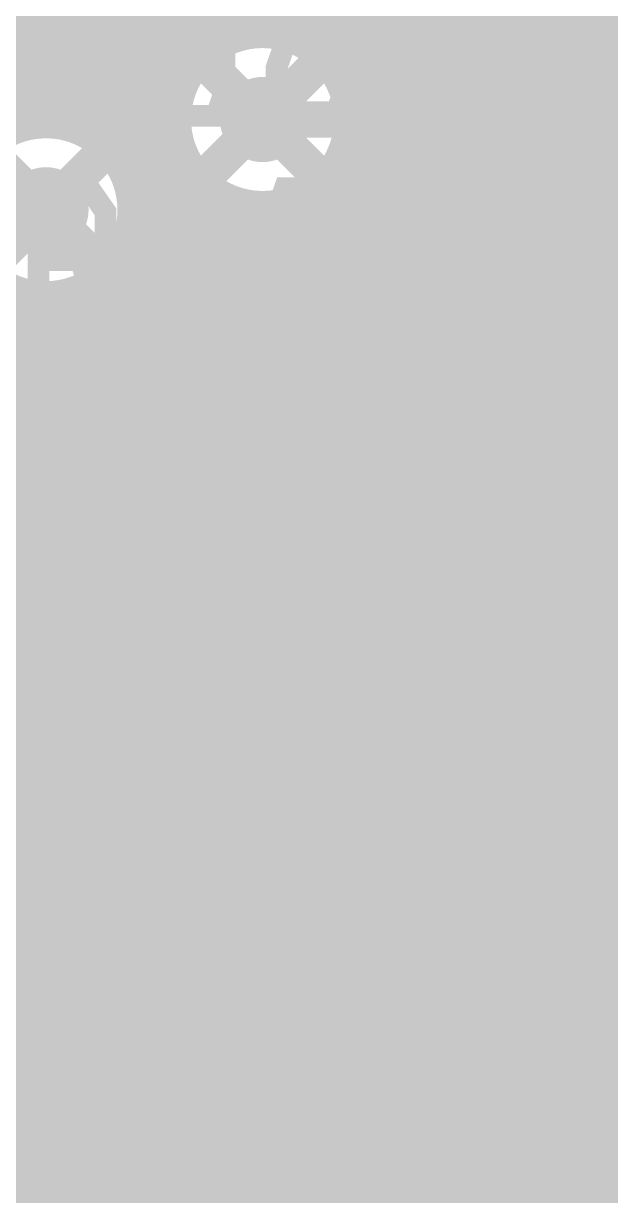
# Model space of a CAD drawing. Extents: x -3 to 92, y -53 to 125.
# Drawn here: x 4.92 to 9.05, y 31.16 to 39.41 of the extents above; entities that cross this region are included whole.
import ezdxf

# ---------------------------------------------------------------- set-up
doc = ezdxf.new("R2010")
doc.units = 0
doc.header["$MEASUREMENT"] = 0
doc.layers.get('0').update_dxf_attribs({"linetype": 'CONTINUOUS'})
for name, color, linetype in [('23-325-0_AST', 7, 'CONTINUOUS'), ('23-325-0_BOT', 7, 'CONTINUOUS'), ('23-325-0_DRD', 2, 'CONTINUOUS'), ('23-325-0_IN1', 4, 'CONTINUOUS'), ('23-325-0_IN2', 3, 'CONTINUOUS'), ('23-325-0_SMT', 10, 'CONTINUOUS'), ('23-325-0_SPT', 14, 'CONTINUOUS'), ('23-325-0_SST', 9, 'CONTINUOUS'), ('23-325-0_TOP', 12, 'CONTINUOUS'), ('THRUHOLE_TAP', 8, 'CONTINUOUS')]:
    doc.layers.add(name, color=color, linetype=linetype)

# ---------------------------------------------------------------- blocks, each defined once
blk = doc.blocks.new('ROUND_68')
at = {"const_width": 0.29972}
blk.add_lwpolyline([(-0.14986, 0, 1), (0.14986, 0, 1)], format="xyb", close=True, dxfattribs=at)
blk = doc.blocks.new('ROUND_78')
at = {"const_width": 0.29972}
blk.add_lwpolyline([(-0.14986, 0, 1), (0.14986, 0, 1)], format="xyb", close=True, dxfattribs=at)
blk = doc.blocks.new('RECTANGLE_7')
blk.add_solid([(0.4064, 0.4826), (0.4064, -0.4826), (-0.4064, 0.4826), (-0.4064, -0.4826)])
blk = doc.blocks.new('ROUND_84')
at = {"const_width": 0.10033}
blk.add_lwpolyline([(-0.050164, 0, 1), (0.050164, 0, 1)], format="xyb", close=True, dxfattribs=at)

msp = doc.modelspace()

# ---------------------------------------------------------------- linework, layer by layer
at = {"layer": '23-325-0_AST', "const_width": 0.1524}
for points in [[(7.4295, 37.9095), (10.3505, 37.9095), (10.3505, 39.5478), (7.4295, 39.5478), (7.4295, 37.9095)], [(7.8105, 38.78326), (8.1661, 38.78326), (8.28548, 38.9509), (8.28548, 39.12108), (8.1661, 39.29126), (7.8105, 39.29126), (7.8105, 38.27526)], [(8.6487, 38.4429), (8.70966, 38.27526), (9.06526, 38.27526), (9.12368, 38.4429), (9.12368, 38.78326), (9.0043, 38.9509), (8.6487, 38.9509), (8.6487, 39.29126), (9.12368, 39.29126)], [(8.10768, 38.78326), (8.28548, 38.27526)], [(7.4295, 36.0045), (10.3505, 36.0045), (10.3505, 37.6428), (7.4295, 37.6428), (7.4295, 36.0045)], [(7.8105, 36.87826), (8.1661, 36.87826), (8.28548, 37.0459), (8.28548, 37.21608), (8.1661, 37.38626), (7.8105, 37.38626), (7.8105, 36.37026)], [(9.12368, 36.70808), (8.6487, 36.70808), (8.88746, 37.38626), (9.0043, 37.38626), (9.0043, 36.37026)], [(8.10768, 36.87826), (8.28548, 36.37026)], [(3.6195, 34.0995), (6.5405, 34.0995), (6.5405, 35.7378), (3.6195, 35.7378), (3.6195, 34.0995)], [(7.4295, 34.0995), (10.3505, 34.0995), (10.3505, 35.7378), (7.4295, 35.7378), (7.4295, 34.0995)], [(5.31368, 34.80308), (4.8387, 34.80308), (5.07746, 35.48126), (5.1943, 35.48126), (5.1943, 34.46526)], [(6.15188, 34.80308), (5.6769, 34.80308), (5.91566, 35.48126), (6.0325, 35.48126), (6.0325, 34.46526)], [(7.8105, 34.97326), (8.1661, 34.97326), (8.28548, 35.1409), (8.28548, 35.31108), (8.1661, 35.48126), (7.8105, 35.48126), (7.8105, 34.46526)], [(8.6487, 34.6329), (8.70966, 34.46526), (9.06526, 34.46526), (9.12368, 34.6329), (9.12368, 34.97326), (9.0043, 35.1409), (8.6487, 35.1409), (8.6487, 35.48126), (9.12368, 35.48126)], [(8.10768, 34.97326), (8.28548, 34.46526)], [(10.3505, 33.8455), (7.4295, 33.8455), (7.4295, 32.2072), (10.3505, 32.2072), (10.3505, 33.8455)], [(3.6195, 32.1945), (6.5405, 32.1945), (6.5405, 33.8328), (3.6195, 33.8328), (3.6195, 32.1945)], [(5.31368, 32.89808), (4.8387, 32.89808), (5.07746, 33.57626), (5.1943, 33.57626), (5.1943, 32.56026)], [(5.8547, 32.56026), (5.73786, 32.7279), (5.6769, 32.89808), (5.6769, 33.2359), (5.73786, 33.40608), (5.8547, 33.57626), (5.97408, 33.57626), (6.09346, 33.40608), (6.15188, 33.2359), (6.15188, 32.89808), (6.09346, 32.7279), (5.97408, 32.56026), (5.8547, 32.56026)], [(8.27532, 32.71774), (8.21436, 32.54756), (7.85876, 32.54756), (7.80034, 32.71774), (7.80034, 33.39592), (7.85876, 33.56356), (8.21436, 33.56356), (8.27532, 33.39592)], [(9.11352, 32.54756), (8.63854, 32.54756), (9.11352, 33.22574), (9.11352, 33.39592), (9.05256, 33.56356), (8.69696, 33.56356), (8.63854, 33.39592)]]:
    msp.add_lwpolyline(points, dxfattribs=at)
at = {"layer": '23-325-0_BOT', "const_width": 0.254}
for points in [[(5.969, 83.566), (5.969, 35.306), (2.413, 31.75), (2.413, 29.845)], [(8.89, 27.94), (8.89, 69.088), (7.366, 70.612), (7.366, 82.677)], [(-0.381, 71.247), (-0.381, 69.342), (1.651, 67.31), (1.651, 46.736), (2.794, 45.593), (2.794, 40.386), (5.08, 38.1)], [(6.604, 38.735), (8.001, 40.132), (8.001, 41.148)], [(8.4328, 39.98214), (8.4328, 28.3718)], [(8.32358, 39.80942), (7.23392, 38.71722)], [(8.3312, 39.8145), (8.3312, 28.22956)], [(8.1026, 39.5859), (8.1026, -4.572)], [(8.4328, 39.3192), (7.83336, 39.3192)], [(7.874, 39.3573), (7.874, -4.572)], [(8.4328, 39.0906), (7.60476, 39.0906)], [(7.6454, 39.1287), (7.6454, -4.572)], [(7.4168, 38.9001), (7.4168, -4.572)], [(8.4328, 38.862), (7.37616, 38.862)], [(8.4328, 38.6334), (7.2263, 38.6334)], [(7.1882, 38.49878), (7.1882, -4.572)], [(8.4328, 38.4048), (7.13994, 38.4048)], [(8.4328, 38.1762), (6.89356, 38.1762)], [(6.9596, 38.2143), (6.9596, -4.572)], [(6.4262, 38.13048), (6.4262, 35.306)], [(6.5024, 38.1127), (6.5024, -4.572)], [(6.731, 38.11778), (6.731, -4.572)], [(8.4328, 37.9476), (6.4262, 37.9476)], [(8.4328, 37.719), (6.4262, 37.719)], [(5.5118, 37.64026), (5.5118, 35.49396)], [(5.3594, 37.53612), (5.3594, 35.34156)], [(4.91998, 37.4904), (-0.4953, 37.4904)], [(4.9022, 37.49548), (4.9022, 34.88436)], [(5.1308, 37.47262), (5.1308, 35.11296)], [(5.5118, 37.4904), (5.23748, 37.4904)], [(8.4328, 37.4904), (6.4262, 37.4904)], [(5.5118, 37.2618), (-0.4953, 37.2618)], [(8.4328, 37.2618), (6.4262, 37.2618)], [(5.5118, 37.0332), (-0.4953, 37.0332)], [(8.4328, 37.0332), (6.4262, 37.0332)], [(5.5118, 36.8046), (-0.4953, 36.8046)], [(8.4328, 36.8046), (6.4262, 36.8046)], [(5.5118, 36.576), (-0.4953, 36.576)], [(8.4328, 36.576), (6.4262, 36.576)], [(5.5118, 36.3474), (-0.4953, 36.3474)], [(8.4328, 36.3474), (6.4262, 36.3474)], [(5.5118, 36.1188), (-0.4953, 36.1188)], [(8.4328, 36.1188), (6.4262, 36.1188)], [(5.5118, 35.8902), (-0.4953, 35.8902)], [(8.4328, 35.8902), (6.4262, 35.8902)], [(5.5118, 35.6616), (-0.4953, 35.6616)], [(8.4328, 35.6616), (6.4262, 35.6616)], [(5.5118, 35.49396), (2.09296, 32.07766)], [(5.4483, 35.433), (-0.4953, 35.433)], [(8.4328, 35.433), (6.4262, 35.433)], [(5.2197, 35.2044), (-0.4953, 35.2044)], [(8.4328, 35.2044), (6.4135, 35.2044)], [(4.9911, 34.9758), (-0.4953, 34.9758)], [(6.29158, 34.98342), (2.8702, 31.5595)], [(6.2738, 34.9631), (6.2738, -4.572)], [(8.4328, 34.9758), (6.28396, 34.9758)], [(6.0452, 34.7345), (6.0452, -4.572)], [(8.4328, 34.7472), (6.05536, 34.7472)], [(5.8166, 34.5059), (5.8166, -4.572)], [(8.4328, 34.5186), (5.82676, 34.5186)], [(8.4328, 34.29), (5.59816, 34.29)], [(5.588, 34.2773), (5.588, -4.572)], [(5.3594, 34.0487), (5.3594, -4.572)], [(8.4328, 34.0614), (5.36956, 34.0614)], [(5.1308, 33.8201), (5.1308, -4.572)], [(8.4328, 33.8328), (5.14096, 33.8328)], [(4.9022, 33.5915), (4.9022, 0.9906)], [(8.4328, 33.6042), (4.91236, 33.6042)], [(8.4328, 33.3756), (4.68376, 33.3756)], [(8.4328, 33.147), (4.45516, 33.147)], [(8.4328, 32.9184), (4.22656, 32.9184)], [(8.4328, 32.6898), (3.99796, 32.6898)], [(8.4328, 32.4612), (3.76936, 32.4612)], [(8.4328, 32.2326), (3.54076, 32.2326)], [(8.4328, 32.004), (3.31216, 32.004)], [(8.4328, 31.7754), (3.08356, 31.7754)], [(8.4328, 31.5468), (2.8702, 31.5468)], [(8.4328, 31.3182), (2.8702, 31.3182)], [(8.4328, 31.0896), (2.8702, 31.0896)]]:
    msp.add_lwpolyline(points, dxfattribs=at)
for points in [[(6.604, 38.10508, 0.4059719), (7.23392, 38.71722)], [(4.45008, 38.08222, 0.4059727), (5.08, 37.47008)], [(6.4262, 38.13048, 0.071635), (6.604, 38.10488)], [(5.08, 37.47008, 0.1907823), (5.51125, 37.64084)], [(6.29158, 34.98342, 0.1989124), (6.4252, 35.306)]]:
    msp.add_lwpolyline(points, format="xyb", dxfattribs=at)
at = {"layer": '23-325-0_DRD', "const_width": 0.254}
for points in [[(7.239, 39.37), (5.969, 38.1)], [(7.239, 38.1), (5.969, 39.37)], [(5.715, 38.735), (4.445, 37.465)], [(5.715, 37.465), (4.445, 38.735)], [(7.62, 35.56), (6.35, 34.29)], [(7.62, 34.29), (6.35, 35.56)], [(7.62, 35.56), (6.35, 34.29)], [(7.62, 34.29), (6.35, 35.56)], [(7.62, 35.56), (6.35, 34.29)], [(7.62, 34.29), (6.35, 35.56)], [(7.62, 33.655), (6.35, 32.385)], [(7.62, 32.385), (6.35, 33.655)]]:
    msp.add_lwpolyline(points, dxfattribs=at)
at = {"layer": '23-325-0_IN1', "const_width": 0.254}
for points in [[(6.2738, 83.01482), (6.2738, 39.27094)], [(5.8166, 82.95386), (5.8166, -4.572)], [(6.0452, 82.94116), (6.0452, 39.02456)], [(9.017, 75.95108), (9.017, 28.55722)], [(6.5024, 64.9986), (6.5024, 39.3573)], [(6.731, 64.82842), (6.731, 39.35222)], [(7.1882, 64.8081), (7.1882, 38.97122)], [(6.9596, 64.77508), (6.9596, 39.2557)], [(8.7884, 56.75376), (8.7884, 28.5623)], [(5.588, 52.06746), (5.588, 38.47084)], [(4.9022, 51.95062), (4.9022, 38.70452)], [(5.1308, 51.89728), (5.1308, 38.72738)], [(5.3594, 51.9303), (5.3594, 38.66388)], [(7.4168, 40.91178), (7.4168, -4.572)], [(8.5598, 40.8559), (8.5598, 28.47594)], [(7.6454, 40.6273), (7.6454, -4.572)], [(8.3312, 40.61206), (8.3312, 28.22956)], [(7.874, 40.53078), (7.874, -4.572)], [(8.1026, 40.5257), (8.1026, -4.572)], [(6.36778, 39.3192), (-2.413, 39.3192)], [(10.80262, 39.3192), (6.84022, 39.3192)], [(6.0833, 39.0906), (-0.7366, 39.0906)], [(10.86612, 39.0906), (7.1247, 39.0906)], [(5.98678, 38.862), (-0.56642, 38.862)], [(11.05662, 38.862), (7.22122, 38.862)], [(5.9817, 38.6334), (5.41528, 38.6334)], [(17.92986, 38.6334), (7.2263, 38.6334)], [(7.1882, 38.49878), (7.1882, -4.572)], [(6.06806, 38.4048), (5.63118, 38.4048)], [(6.0452, 38.4429), (6.0452, -4.572)], [(17.91716, 38.4048), (7.13994, 38.4048)], [(6.3119, 38.1762), (5.70484, 38.1762)], [(6.2738, 38.19906), (6.2738, -4.572)], [(17.99082, 38.1762), (6.89356, 38.1762)], [(6.9596, 38.2143), (6.9596, -4.572)], [(6.5024, 38.1127), (6.5024, -4.572)], [(6.731, 38.11778), (6.731, -4.572)], [(16.7386, 37.9476), (5.6896, 37.9476)], [(16.56842, 37.719), (5.58038, 37.719)], [(5.588, 37.72662), (5.588, -4.572)], [(5.3594, 37.53612), (5.3594, -4.572)], [(4.91998, 37.4904), (-2.413, 37.4904)], [(4.9022, 37.49548), (4.9022, -4.572)], [(5.1308, 37.47262), (5.1308, -4.572)], [(16.51508, 37.4904), (5.23748, 37.4904)], [(16.5481, 37.2618), (-2.413, 37.2618)], [(16.68526, 37.0332), (-2.413, 37.0332)], [(31.5468, 36.8046), (-2.413, 36.8046)], [(16.89862, 36.576), (-2.413, 36.576)], [(16.70812, 36.3474), (-2.413, 36.3474)], [(16.64462, 36.1188), (-1.8669, 36.1188)], [(16.66748, 35.8902), (-1.62306, 35.8902)], [(16.7894, 35.6616), (-1.5367, 35.6616)], [(31.5468, 35.433), (-1.54178, 35.433)], [(31.5468, 35.2044), (-1.6383, 35.2044)], [(31.5468, 34.9758), (-1.92278, 34.9758)], [(27.90698, 34.7472), (-2.413, 34.7472)], [(27.56408, 34.5186), (-2.413, 34.5186)], [(27.45486, 34.29), (-2.413, 34.29)], [(24.04618, 34.0614), (-2.413, 34.0614)], [(23.70328, 33.8328), (-2.413, 33.8328)], [(23.59406, 33.6042), (-2.413, 33.6042)], [(23.58136, 33.3756), (-2.413, 33.3756)], [(23.65502, 33.147), (-2.413, 33.147)], [(23.87092, 32.9184), (-1.1684, 32.9184)], [(31.5468, 32.6898), (-1.04648, 32.6898)], [(31.5468, 32.4612), (-1.02362, 32.4612)], [(31.5468, 32.2326), (-1.08712, 32.2326)], [(28.20162, 32.004), (-1.27762, 32.004)], [(28.01112, 31.7754), (-2.413, 31.7754)], [(27.94762, 31.5468), (-2.413, 31.5468)], [(27.97048, 31.3182), (-2.413, 31.3182)], [(28.0924, 31.0896), (-2.413, 31.0896)]]:
    msp.add_lwpolyline(points, dxfattribs=at)
for points in [[(6.604, 39.36492, 0.4142136), (5.97408, 38.735)], [(7.23392, 38.735, 0.4142136), (6.604, 39.36492)], [(5.97408, 38.735, 0.4142136), (6.604, 38.10508)], [(6.604, 38.10508, 0.4142136), (7.23392, 38.735)], [(5.08, 38.72992, 0.4142136), (4.45008, 38.1)], [(5.70992, 38.1, 0.4142136), (5.08, 38.72992)], [(4.45008, 38.1, 0.4142136), (5.08, 37.47008)], [(5.08, 37.47008, 0.4142136), (5.70992, 38.1)]]:
    msp.add_lwpolyline(points, format="xyb", dxfattribs=at)
at = {"layer": '23-325-0_SST', "const_width": 0.1524}
for points in [[(5.02666, 39.2684), (5.38226, 39.2684), (5.4991, 39.43858), (5.4991, 39.60876), (5.38226, 39.7764), (5.02666, 39.7764), (5.02666, 38.7604)], [(5.86486, 38.93058), (5.92328, 38.7604), (6.27888, 38.7604), (6.3373, 38.93058), (6.3373, 39.2684), (6.22046, 39.43858), (5.86486, 39.43858), (5.86486, 39.7764), (6.3373, 39.7764)], [(7.11708, 39.2684), (7.1755, 39.43858), (7.1755, 39.60876), (7.11708, 39.7764), (6.76148, 39.7764), (6.70306, 39.60876), (6.70306, 39.43858), (6.76148, 39.2684), (7.11708, 39.2684), (7.1755, 39.10076), (7.1755, 38.93058), (7.11708, 38.7604), (6.76148, 38.7604), (6.70306, 38.93058), (6.70306, 39.10076), (6.76148, 39.2684)], [(7.4295, 37.9095), (10.3505, 37.9095), (10.3505, 39.5478), (7.4295, 39.5478), (7.4295, 37.9095)], [(5.3213, 39.2684), (5.4991, 38.7604)], [(5.02666, 37.7444), (5.38226, 37.7444), (5.4991, 37.91458), (5.4991, 38.08476), (5.38226, 38.2524), (5.02666, 38.2524), (5.02666, 37.2364)], [(6.3373, 37.57676), (5.86486, 37.57676), (6.10108, 38.2524), (6.22046, 38.2524), (6.22046, 37.2364)], [(7.11708, 37.7444), (6.76148, 37.7444), (6.70306, 37.91458), (6.70306, 38.08476), (6.76148, 38.2524), (7.11708, 38.2524), (7.1755, 38.08476), (7.1755, 37.91458), (6.93928, 37.2364)], [(5.3213, 37.7444), (5.4991, 37.2364)], [(7.4295, 36.0045), (10.3505, 36.0045), (10.3505, 37.6428), (7.4295, 37.6428), (7.4295, 36.0045)], [(5.4483, 36.30676), (4.97586, 36.30676), (5.21208, 36.9824), (5.33146, 36.9824), (5.33146, 35.9664)], [(6.2865, 36.30676), (5.81406, 36.30676), (6.05028, 36.9824), (6.16966, 36.9824), (6.16966, 35.9664)], [(7.46506, 36.23056), (7.46506, 35.75558), (6.78688, 36.23056), (6.6167, 36.23056), (6.44906, 36.1696), (6.44906, 35.814), (6.6167, 35.75558)], [(3.6195, 34.0995), (6.5405, 34.0995), (6.5405, 35.7378), (3.6195, 35.7378), (3.6195, 34.0995)], [(7.4295, 34.0995), (10.3505, 34.0995), (10.3505, 35.7378), (7.4295, 35.7378), (7.4295, 34.0995)], [(7.29488, 34.91738), (7.46506, 34.9758), (7.46506, 35.3314), (7.29488, 35.39236), (6.95706, 35.39236), (6.78688, 35.27298), (6.78688, 34.91738), (6.44906, 34.91738), (6.44906, 35.39236)], [(6.95706, 34.07918), (6.95706, 34.43478), (6.78688, 34.55416), (6.6167, 34.55416), (6.44906, 34.43478), (6.44906, 34.07918), (7.46506, 34.07918)], [(6.95706, 34.37636), (7.46506, 34.55416)], [(10.3505, 33.8455), (7.4295, 33.8455), (7.4295, 32.2072), (10.3505, 32.2072), (10.3505, 33.8455)], [(3.6195, 32.1945), (6.5405, 32.1945), (6.5405, 33.8328), (3.6195, 33.8328), (3.6195, 32.1945)], [(5.1943, 31.22676), (4.72186, 31.22676), (4.95808, 31.9024), (5.07746, 31.9024), (5.07746, 30.8864)], [(5.73786, 30.8864), (5.61848, 31.05658), (5.56006, 31.22676), (5.56006, 31.56458), (5.61848, 31.73476), (5.73786, 31.9024), (5.8547, 31.9024), (5.97408, 31.73476), (6.0325, 31.56458), (6.0325, 31.22676), (5.97408, 31.05658), (5.8547, 30.8864), (5.73786, 30.8864)]]:
    msp.add_lwpolyline(points, dxfattribs=at)
at = {"layer": '23-325-0_TOP', "const_width": 0.254}
for points in [[(6.3119, 39.2938), (2.85496, 39.2938)], [(6.3119, 39.2938), (2.85496, 39.2938)], [(4.9022, 39.2938), (4.9022, 38.70452)], [(5.1308, 39.2938), (5.1308, 38.72738)], [(5.3594, 39.2938), (5.3594, 38.66388)], [(5.588, 39.2938), (5.588, 38.47084)], [(5.8166, 39.2938), (5.8166, 38.00856)], [(6.0452, 39.2938), (6.0452, 39.02456)], [(6.2738, 39.2938), (6.2738, 39.27094)], [(6.10108, 39.116), (2.67716, 39.116)], [(5.99186, 38.8874), (2.0828, 38.8874)], [(8.1788, 38.735), (6.604, 38.735)], [(5.97916, 38.6588), (5.36956, 38.6588)], [(6.05282, 38.4302), (5.61594, 38.4302)], [(6.0452, 38.4429), (6.0452, 37.77996)], [(7.4422, 38.2778), (7.0358, 38.2778)], [(7.1882, 38.2778), (7.1882, 37.4142)], [(7.4168, 38.2778), (7.4168, 37.4142)], [(7.4422, 38.2778), (7.4422, 37.9222)], [(6.26872, 38.2016), (5.7023, 38.2016)], [(6.2738, 38.19906), (6.2738, 37.55136)], [(7.4422, 38.2016), (6.93928, 38.2016)], [(6.9596, 38.2143), (6.9596, 37.4142)], [(5.08, 38.1), (6.223, 36.957), (8.0518, 36.957), (8.1788, 36.83)], [(5.70992, 38.11524), (6.41096, 37.4142)], [(6.5024, 38.1127), (6.5024, 37.4142)], [(6.731, 38.11778), (6.731, 37.4142)], [(7.4422, 37.973), (5.85216, 37.973)], [(8.9154, 37.9222), (8.8646, 37.9222), (7.4422, 37.9222)], [(7.6454, 37.9222), (7.6454, 37.6428)], [(7.874, 37.9222), (7.874, 37.6428)], [(8.1026, 37.9222), (8.1026, 37.6428)], [(8.3312, 37.9222), (8.3312, 37.6428)], [(8.5598, 37.9222), (8.5598, 37.6428)], [(8.7884, 37.9222), (8.7884, 37.6428)], [(10.3378, 37.9222), (8.9154, 37.9222)], [(9.017, 37.9222), (9.017, 37.6428)], [(16.58112, 37.7444), (6.08076, 37.7444)], [(7.4422, 37.6428), (7.4422, 37.4142)], [(8.8646, 37.6428), (7.4422, 37.6428)], [(8.9154, 37.6428), (8.8646, 37.6428)], [(10.3378, 37.6428), (8.9154, 37.6428)], [(4.84378, 37.5158), (2.0828, 37.5158)], [(7.4422, 37.5158), (6.30936, 37.5158)], [(4.9022, 37.49548), (4.9022, 35.7378)], [(5.06222, 37.47008), (5.90042, 36.63442)], [(7.4422, 37.4142), (6.41096, 37.4142)], [(5.1308, 37.4015), (5.1308, 35.7378)], [(5.2451, 37.2872), (2.0828, 37.2872)], [(5.3594, 37.1729), (5.3594, 35.7378)], [(5.4737, 37.0586), (2.0828, 37.0586)], [(5.588, 36.9443), (5.588, 35.7378)], [(5.7023, 36.83), (2.0828, 36.83)], [(5.8166, 36.7157), (5.8166, 35.7378)], [(5.93598, 36.6014), (1.8034, 36.6014)], [(6.0452, 36.53536), (6.0452, 35.7378)], [(7.4422, 36.4998), (6.223, 36.4998)], [(6.2738, 36.4998), (6.2738, 35.7378)], [(6.5024, 36.4998), (6.5024, 35.7378)], [(6.731, 36.4998), (6.731, 32.90316)], [(6.9596, 36.4998), (6.9596, 32.67456)], [(7.1882, 36.4998), (7.1882, 32.44596)], [(7.4168, 36.4998), (7.4168, 32.21736)], [(7.4422, 36.4998), (7.4422, 36.0172)], [(7.4422, 36.3728), (1.8034, 36.3728)], [(7.4422, 36.1442), (2.0828, 36.1442)], [(8.9154, 36.0172), (8.8646, 36.0172), (7.4422, 36.0172)], [(7.6454, 36.0172), (7.6454, 35.7378)], [(7.874, 36.0172), (7.874, 35.7378)], [(8.1026, 36.0172), (8.1026, 35.7378)], [(8.3312, 36.0172), (8.3312, 35.7378)], [(8.5598, 36.0172), (8.5598, 35.7378)], [(8.7884, 36.0172), (8.7884, 35.7378)], [(9.144, 36.0172), (8.9154, 36.0172)], [(9.017, 36.0172), (9.017, 35.7378)], [(9.144, 36.0172), (9.144, 35.7378)], [(9.144, 35.9156), (2.0828, 35.9156)], [(5.0546, 35.7378), (3.6322, 35.7378)], [(5.1054, 35.7378), (5.0546, 35.7378)], [(6.5278, 35.7378), (5.1054, 35.7378)], [(6.5278, 35.7378), (6.5278, 34.1122)], [(7.4422, 35.687), (6.5278, 35.687)], [(7.4422, 35.7378), (7.4422, 34.1122)], [(8.8646, 35.7378), (7.4422, 35.7378)], [(8.1788, 35.7378), (8.1788, 34.925)], [(8.9154, 35.7378), (8.8646, 35.7378)], [(9.144, 35.7378), (8.9154, 35.7378)], [(7.4422, 35.4584), (6.5278, 35.4584)], [(7.4422, 35.2298), (6.5278, 35.2298)], [(7.4422, 35.0012), (6.5278, 35.0012)], [(5.7912, 34.925), (5.7912, 33.02)], [(8.1788, 34.925), (6.985, 34.925)], [(6.985, 34.925), (8.1788, 34.925)], [(8.1788, 34.925), (6.985, 34.925)], [(7.4422, 34.925), (8.1788, 34.925)], [(8.1788, 34.1122), (8.1788, 34.925)], [(7.4422, 34.7726), (6.5278, 34.7726)], [(7.4422, 34.544), (6.5278, 34.544)], [(7.4422, 34.3154), (6.5278, 34.3154)], [(5.334, 34.0868), (2.18186, 34.0868)], [(5.1054, 34.1122), (5.0546, 34.1122), (3.6322, 34.1122)], [(4.9022, 34.1122), (4.9022, 33.8328)], [(5.334, 34.1122), (5.1054, 34.1122)], [(5.1308, 34.1122), (5.1308, 33.8328)], [(5.334, 34.1122), (5.334, 33.8328)], [(6.5278, 34.1122), (6.2484, 34.1122)], [(6.2484, 34.1122), (6.2484, 33.8328)], [(9.144, 34.0868), (6.2484, 34.0868)], [(6.2738, 34.1122), (6.2738, 33.8328)], [(6.5024, 34.1122), (6.5024, 33.8328)], [(8.9154, 34.1122), (8.8646, 34.1122), (7.4422, 34.1122)], [(7.6454, 34.1122), (7.6454, 33.8328)], [(7.874, 34.1122), (7.874, 33.8328)], [(8.1026, 34.1122), (8.1026, 33.8328)], [(8.3312, 34.1122), (8.3312, 33.8328)], [(8.5598, 34.1122), (8.5598, 33.8328)], [(8.7884, 34.1122), (8.7884, 33.8328)], [(9.144, 34.1122), (8.9154, 34.1122)], [(9.017, 34.1122), (9.017, 33.8328)], [(9.144, 34.1122), (9.144, 33.8328)], [(5.334, 33.8582), (2.47396, 33.8582)], [(5.0546, 33.8328), (3.6322, 33.8328)], [(5.1054, 33.8328), (5.0546, 33.8328)], [(5.334, 33.8328), (5.1054, 33.8328)], [(9.144, 33.8582), (6.2484, 33.8582)], [(6.5278, 33.8328), (6.2484, 33.8328)], [(6.5278, 33.8328), (6.5278, 33.10636)], [(8.8646, 33.8328), (7.4422, 33.8328)], [(7.4422, 33.8328), (7.4422, 32.2072)], [(8.1788, 33.8328), (8.1788, 33.02)], [(8.9154, 33.8328), (8.8646, 33.8328)], [(9.144, 33.8328), (8.9154, 33.8328)], [(7.4422, 33.6296), (6.5278, 33.6296)], [(7.4422, 33.401), (6.5278, 33.401)], [(7.4422, 33.1724), (6.5278, 33.1724)], [(6.5278, 33.10636), (8.32358, 31.31058)], [(5.7912, 33.02), (5.969, 33.02), (8.001, 30.988), (8.001, 28.194), (7.68604, 27.87904), (6.35, 27.87904)], [(8.1788, 33.02), (6.985, 33.02)], [(7.4422, 33.02), (8.1788, 33.02)], [(8.1788, 32.2072), (8.1788, 33.02)], [(7.4422, 32.9438), (6.69036, 32.9438)], [(7.4422, 32.7152), (6.91896, 32.7152)], [(7.4422, 32.4866), (7.14756, 32.4866)], [(7.4422, 32.258), (7.37616, 32.258)], [(8.8646, 32.2072), (7.4422, 32.2072)], [(7.6454, 32.2072), (7.6454, 31.98876)], [(7.874, 32.2072), (7.874, 31.76016)], [(8.1026, 32.2072), (8.1026, 31.53156)], [(8.3312, 32.2072), (8.3312, 31.30296)], [(8.5598, 32.2072), (8.5598, 28.47594)], [(8.7884, 32.2072), (8.7884, 28.5623)], [(8.9154, 32.2072), (8.8646, 32.2072)], [(9.144, 32.2072), (8.9154, 32.2072)], [(9.017, 32.2072), (9.017, 28.55722)], [(9.144, 32.2072), (9.144, 31.2928)], [(9.144, 32.0294), (7.60476, 32.0294)], [(9.144, 31.8008), (7.83336, 31.8008)], [(9.144, 31.5722), (8.06196, 31.5722)], [(9.144, 31.3436), (8.29056, 31.3436)], [(9.17956, 31.115), (8.44042, 31.115)]]:
    msp.add_lwpolyline(points, dxfattribs=at)
for points in [[(6.3119, 39.2938, 0.2792178), (5.97408, 38.735)], [(5.97408, 38.735, 0.4142136), (6.604, 38.10508)], [(5.08, 38.72992, 0.4142136), (4.45008, 38.1)], [(5.70992, 38.11524, 0.4071472), (5.08, 38.72992)], [(6.604, 38.10508, 0.1914988), (7.03652, 38.27704)], [(4.45008, 38.1, 0.4059719), (5.06222, 37.47008)], [(5.90042, 36.63442, 0.1989124), (6.223, 36.5008)], [(8.4582, 30.988, 0.1989124), (8.32429, 31.31129)], [(9.144, 31.2928, 0.1989124), (9.27791, 30.96951)], [(9.144, 31.2928, 0.1989124), (9.27791, 30.96951)]]:
    msp.add_lwpolyline(points, format="xyb", dxfattribs=at)

# ---------------------------------------------------------------- block references
at = {"layer": '23-325-0_BOT'}
for p in [(6.604, 38.735), (5.08, 38.1), (6.985, 34.925), (6.985, 33.02)]:
    msp.add_blockref('ROUND_68', p, dxfattribs=at)
at = {"layer": '23-325-0_IN1'}
for p in [(6.604, 38.735), (5.08, 38.1), (6.985, 34.925), (6.985, 33.02)]:
    msp.add_blockref('ROUND_78', p, dxfattribs=at)
at = {"layer": '23-325-0_IN2'}
for name, p in [('ROUND_68', (6.604, 38.735)), ('ROUND_78', (5.08, 38.1)), ('ROUND_68', (6.985, 34.925)), ('ROUND_68', (6.985, 33.02))]:
    msp.add_blockref(name, p, dxfattribs=at)
at = {"layer": '23-325-0_SMT'}
for p in [(8.1788, 38.735), (8.1788, 36.83), (5.7912, 34.925), (8.1788, 34.925), (5.7912, 33.02), (8.1788, 33.02)]:
    msp.add_blockref('RECTANGLE_7', p, dxfattribs=at)
at = {"layer": '23-325-0_SPT'}
for p in [(8.1788, 38.735), (8.1788, 36.83), (5.7912, 34.925), (8.1788, 34.925), (5.7912, 33.02), (8.1788, 33.02)]:
    msp.add_blockref('RECTANGLE_7', p, dxfattribs=at)
at = {"layer": '23-325-0_TOP'}
for name, p in [('RECTANGLE_7', (8.1788, 38.735)), ('ROUND_68', (6.604, 38.735)), ('ROUND_68', (5.08, 38.1)), ('RECTANGLE_7', (8.1788, 36.83)), ('RECTANGLE_7', (5.7912, 34.925)), ('RECTANGLE_7', (8.1788, 34.925)), ('ROUND_68', (6.985, 34.925)), ('RECTANGLE_7', (5.7912, 33.02)), ('RECTANGLE_7', (8.1788, 33.02)), ('ROUND_68', (6.985, 33.02))]:
    msp.add_blockref(name, p, dxfattribs=at)
at = {"layer": 'THRUHOLE_TAP'}
for p in [(6.604, 38.735), (5.08, 38.1), (6.985, 34.925), (6.985, 33.02)]:
    msp.add_blockref('ROUND_84', p, dxfattribs=at)

doc.saveas('drawing.dxf')
